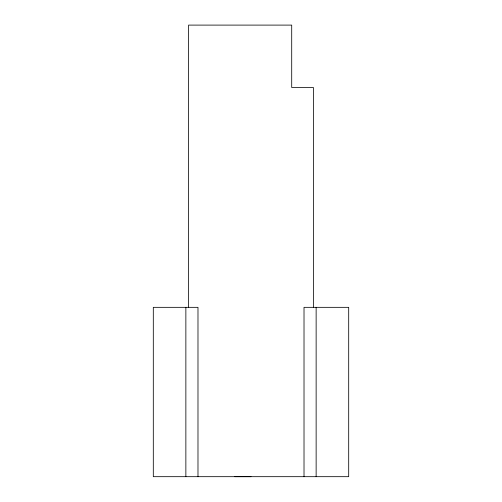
<?xml version="1.0" encoding="UTF-8"?>
<svg xmlns="http://www.w3.org/2000/svg" width="502" height="502" viewBox="0 0 502 502"><rect width="100%" height="100%" fill="white"/><g stroke="black" fill="none" stroke-linecap="round" stroke-linejoin="round"><path stroke-width="0.75" d="M185.865 476.68L185.865 307.337M197.983 476.68L197.983 307.337L153.305 307.337L153.305 476.68L348.695 476.68L348.695 307.337L304.017 307.337L304.017 476.68M313.417 307.337L313.417 87.517L291.706 87.517L291.706 25.1L188.583 25.1L188.583 307.337M251 476.68L234.842 476.68M316.135 307.337L316.135 476.68"/></g></svg>
